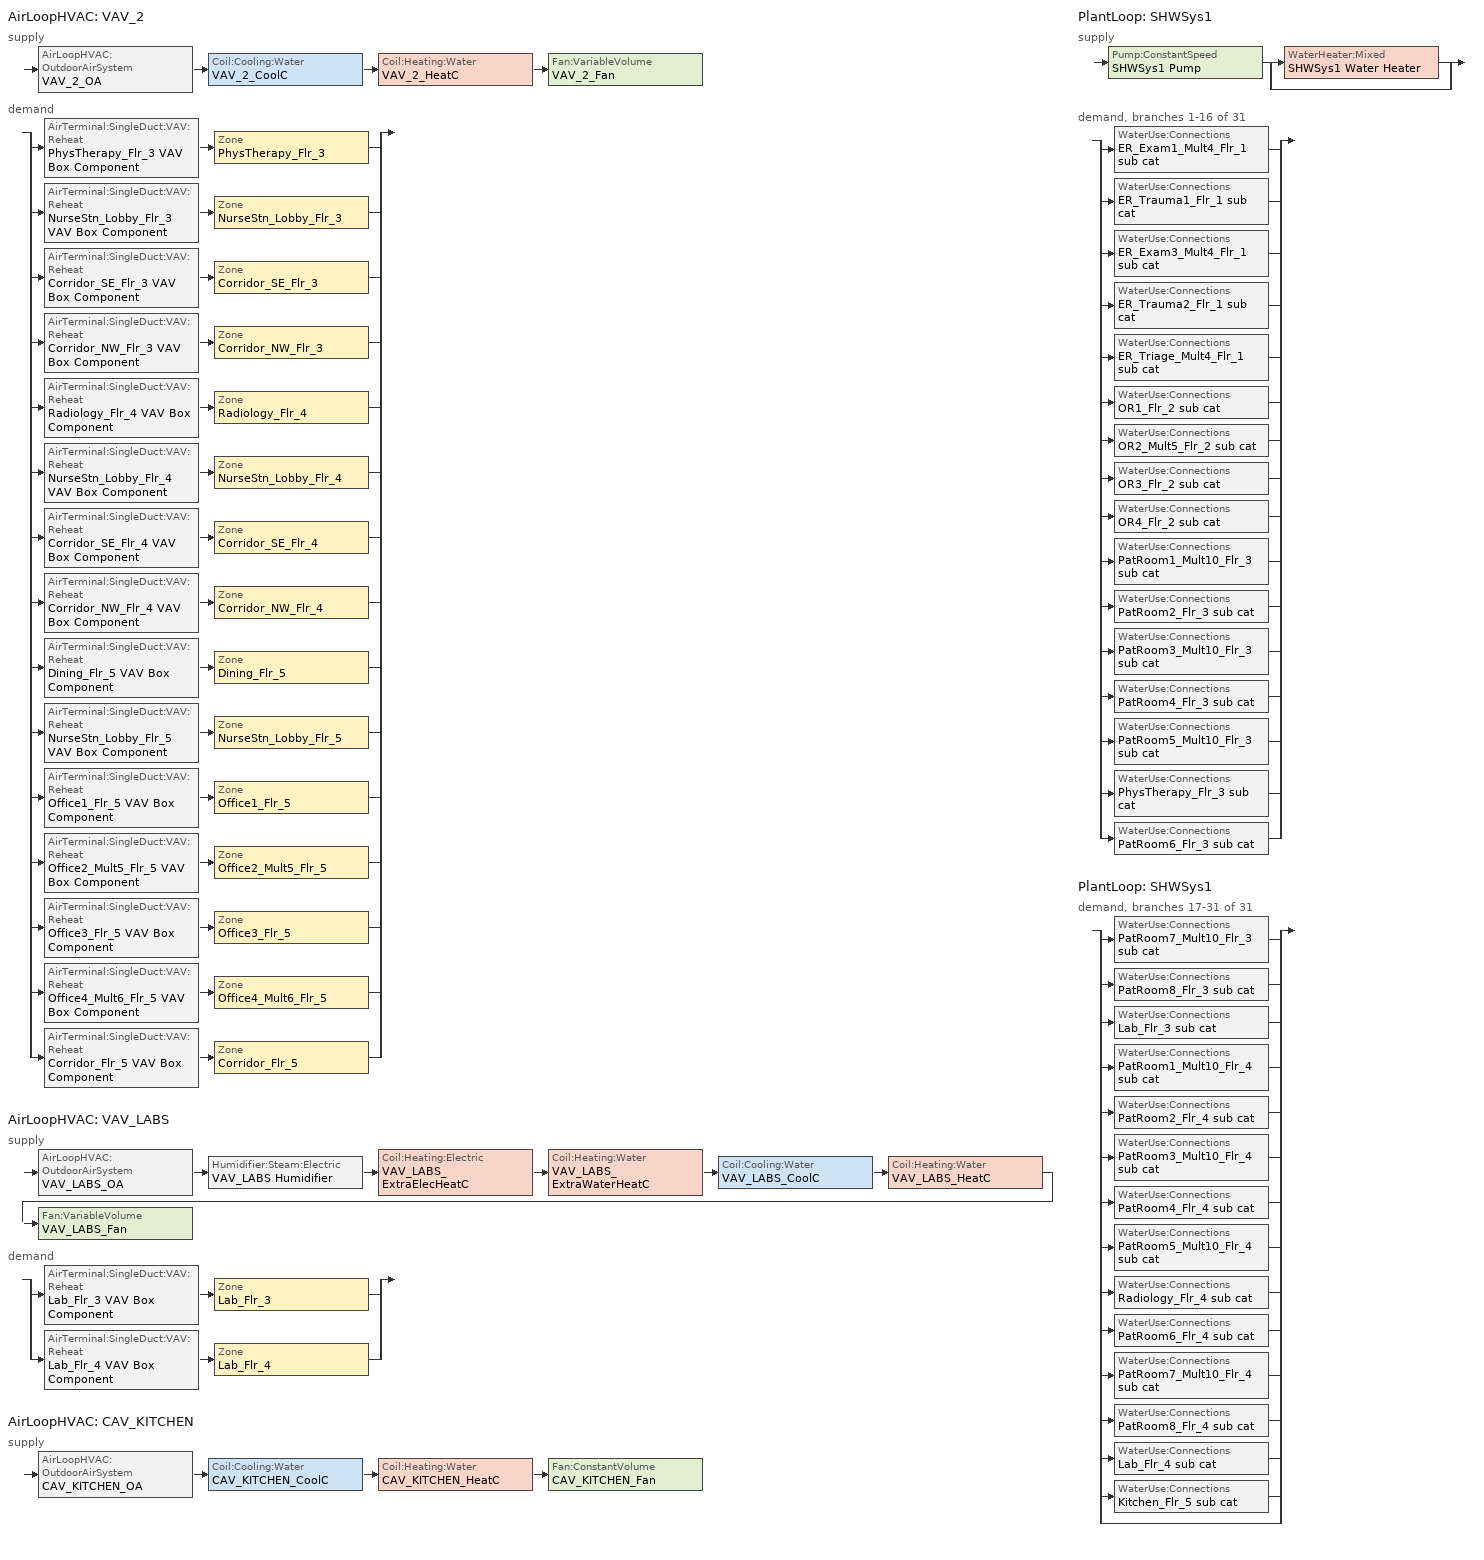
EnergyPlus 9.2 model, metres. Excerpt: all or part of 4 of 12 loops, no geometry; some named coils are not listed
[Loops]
AirLoopHVAC 'VAV_2'
 supply: AirLoopHVAC:OutdoorAirSystem 'VAV_2_OA' > Coil:Cooling:Water 'VAV_2_CoolC' > Coil:Heating:Water 'VAV_2_HeatC' > Fan:VariableVolume 'VAV_2_Fan'
 demand: split
  | AirTerminal:SingleDuct:VAV:Reheat 'PhysTherapy_Flr_3 VAV Box Component' > Zone 'PhysTherapy_Flr_3'
  | AirTerminal:SingleDuct:VAV:Reheat 'NurseStn_Lobby_Flr_3 VAV Box Component' > Zone 'NurseStn_Lobby_Flr_3'
  | AirTerminal:SingleDuct:VAV:Reheat 'Corridor_SE_Flr_3 VAV Box Component' > Zone 'Corridor_SE_Flr_3'
  | AirTerminal:SingleDuct:VAV:Reheat 'Corridor_NW_Flr_3 VAV Box Component' > Zone 'Corridor_NW_Flr_3'
  | AirTerminal:SingleDuct:VAV:Reheat 'Radiology_Flr_4 VAV Box Component' > Zone 'Radiology_Flr_4'
  | AirTerminal:SingleDuct:VAV:Reheat 'NurseStn_Lobby_Flr_4 VAV Box Component' > Zone 'NurseStn_Lobby_Flr_4'
  | AirTerminal:SingleDuct:VAV:Reheat 'Corridor_SE_Flr_4 VAV Box Component' > Zone 'Corridor_SE_Flr_4'
  | AirTerminal:SingleDuct:VAV:Reheat 'Corridor_NW_Flr_4 VAV Box Component' > Zone 'Corridor_NW_Flr_4'
  | AirTerminal:SingleDuct:VAV:Reheat 'Dining_Flr_5 VAV Box Component' > Zone 'Dining_Flr_5'
  | AirTerminal:SingleDuct:VAV:Reheat 'NurseStn_Lobby_Flr_5 VAV Box Component' > Zone 'NurseStn_Lobby_Flr_5'
  | AirTerminal:SingleDuct:VAV:Reheat 'Office1_Flr_5 VAV Box Component' > Zone 'Office1_Flr_5'
  | AirTerminal:SingleDuct:VAV:Reheat 'Office2_Mult5_Flr_5 VAV Box Component' > Zone 'Office2_Mult5_Flr_5'
  | AirTerminal:SingleDuct:VAV:Reheat 'Office3_Flr_5 VAV Box Component' > Zone 'Office3_Flr_5'
  | AirTerminal:SingleDuct:VAV:Reheat 'Office4_Mult6_Flr_5 VAV Box Component' > Zone 'Office4_Mult6_Flr_5'
  | AirTerminal:SingleDuct:VAV:Reheat 'Corridor_Flr_5 VAV Box Component' > Zone 'Corridor_Flr_5'
AirLoopHVAC 'VAV_LABS'
 supply: AirLoopHVAC:OutdoorAirSystem 'VAV_LABS_OA' > Humidifier:Steam:Electric 'VAV_LABS Humidifier' > Coil:Heating:Electric 'VAV_LABS_ExtraElecHeatC' > Coil:Heating:Water 'VAV_LABS_ExtraWaterHeatC' > Coil:Cooling:Water 'VAV_LABS_CoolC' > Coil:Heating:Water 'VAV_LABS_HeatC' > Fan:VariableVolume 'VAV_LABS_Fan'
 demand: split
  | AirTerminal:SingleDuct:VAV:Reheat 'Lab_Flr_3 VAV Box Component' > Zone 'Lab_Flr_3'
  | AirTerminal:SingleDuct:VAV:Reheat 'Lab_Flr_4 VAV Box Component' > Zone 'Lab_Flr_4'
AirLoopHVAC 'CAV_KITCHEN'
 supply: AirLoopHVAC:OutdoorAirSystem 'CAV_KITCHEN_OA' > Coil:Cooling:Water 'CAV_KITCHEN_CoolC' > Coil:Heating:Water 'CAV_KITCHEN_HeatC' > Fan:ConstantVolume 'CAV_KITCHEN_Fan'
PlantLoop 'SHWSys1'
 supply: Pump:ConstantSpeed 'SHWSys1 Pump' > split
  | WaterHeater:Mixed 'SHWSys1 Water Heater'
  | bypass
 demand, branches 1-16 of 31: split
  | WaterUse:Connections 'ER_Exam1_Mult4_Flr_1 sub cat'
  | WaterUse:Connections 'ER_Trauma1_Flr_1 sub cat'
  | WaterUse:Connections 'ER_Exam3_Mult4_Flr_1 sub cat'
  | WaterUse:Connections 'ER_Trauma2_Flr_1 sub cat'
  | WaterUse:Connections 'ER_Triage_Mult4_Flr_1 sub cat'
  | WaterUse:Connections 'OR1_Flr_2 sub cat'
  | WaterUse:Connections 'OR2_Mult5_Flr_2 sub cat'
  | WaterUse:Connections 'OR3_Flr_2 sub cat'
  | WaterUse:Connections 'OR4_Flr_2 sub cat'
  | WaterUse:Connections 'PatRoom1_Mult10_Flr_3 sub cat'
  | WaterUse:Connections 'PatRoom2_Flr_3 sub cat'
  | WaterUse:Connections 'PatRoom3_Mult10_Flr_3 sub cat'
  | WaterUse:Connections 'PatRoom4_Flr_3 sub cat'
  | WaterUse:Connections 'PatRoom5_Mult10_Flr_3 sub cat'
  | WaterUse:Connections 'PhysTherapy_Flr_3 sub cat'
  | WaterUse:Connections 'PatRoom6_Flr_3 sub cat'
PlantLoop 'SHWSys1'
 demand, branches 17-31 of 31: split
  | WaterUse:Connections 'PatRoom7_Mult10_Flr_3 sub cat'
  | WaterUse:Connections 'PatRoom8_Flr_3 sub cat'
  | WaterUse:Connections 'Lab_Flr_3 sub cat'
  | WaterUse:Connections 'PatRoom1_Mult10_Flr_4 sub cat'
  | WaterUse:Connections 'PatRoom2_Flr_4 sub cat'
  | WaterUse:Connections 'PatRoom3_Mult10_Flr_4 sub cat'
  | WaterUse:Connections 'PatRoom4_Flr_4 sub cat'
  | WaterUse:Connections 'PatRoom5_Mult10_Flr_4 sub cat'
  | WaterUse:Connections 'Radiology_Flr_4 sub cat'
  | WaterUse:Connections 'PatRoom6_Flr_4 sub cat'
  | WaterUse:Connections 'PatRoom7_Mult10_Flr_4 sub cat'
  | WaterUse:Connections 'PatRoom8_Flr_4 sub cat'
  | WaterUse:Connections 'Lab_Flr_4 sub cat'
  | WaterUse:Connections 'Kitchen_Flr_5 sub cat'
  | bypass
[DesignSpecification:OutdoorAir]
Name | Outdoor Air Method | Outdoor Air Flow per Zone Floor Area {m3/s-m2} | Outdoor Air Flow per Zone {m3/s} | Outdoor Air Flow per Person {m3/s-person}
SZ DSOA PhysTherapy_Flr_3; SZ DSOA Radiology_Flr_4 | Flow/Area | 0.000380976 | 0
SZ DSOA NurseStn_Lobby_Flr_3; SZ DSOA NurseStn_Lobby_Flr_4; SZ DSOA NurseStn_Lobby_Flr_5 | Flow/Area | 0.000338645 | 0
SZ DSOA Lab_Flr_3; SZ DSOA Lab_Flr_4 | Flow/Area | 0.00116833 | 0
SZ DSOA Corridor_SE_Flr_3; SZ DSOA Corridor_NW_Flr_3; SZ DSOA Corridor_SE_Flr_4; SZ DSOA Corridor_NW_Flr_4; SZ DSOA Corridor_Flr_5 | Flow/Area | 0.000304781 | 0
SZ DSOA Dining_Flr_5 | Flow/Area | 0.00129532 | 0
SZ DSOA Office1_Flr_5; SZ DSOA Office2_Mult5_Flr_5; SZ DSOA Office3_Flr_5; SZ DSOA Office4_Mult6_Flr_5 | Flow/Area | 0.00048257 | 0
CM DSOA Phystherapy_Flr_3; CM DSOA Radiology_Flr_4 | Sum | 0.000380976 |  | 1e-08
CM DSOA Nursestn_Lobby_Flr_3; CM DSOA Nursestn_Lobby_Flr_4; CM DSOA Nursestn_Lobby_Flr_5 | Sum | 0.000338645 |  | 1e-08
CM DSOA Corridor_Se_Flr_3; CM DSOA Corridor_Nw_Flr_3; CM DSOA Corridor_Se_Flr_4; CM DSOA Corridor_Nw_Flr_4; CM DSOA Corridor_Flr_5 | Sum | 0.000304781 |  | 1e-08
CM DSOA Dining_Flr_5 | Sum | 0.00129532 |  | 1e-08
CM DSOA Office1_Flr_5; CM DSOA Office2_Mult5_Flr_5; CM DSOA Office3_Flr_5; CM DSOA Office4_Mult6_Flr_5 | Sum | 0.00048257 |  | 1e-08
[DesignSpecification:ZoneAirDistribution] Zone Air Distribution Effectiveness in Cooling Mode=1; Zone Air Distribution Effectiveness in Heating Mode=1
CM DSZAD Phystherapy_Flr_3; CM DSZAD Nursestn_Lobby_Flr_3; CM DSZAD Corridor_Se_Flr_3; CM DSZAD Corridor_Nw_Flr_3; CM DSZAD Radiology_Flr_4; CM DSZAD Nursestn_Lobby_Flr_4; CM DSZAD Corridor_Se_Flr_4; CM DSZAD Corridor_Nw_Flr_4; CM DSZAD Dining_Flr_5; CM DSZAD Nursestn_Lobby_Flr_5; CM DSZAD Office1_Flr_5; CM DSZAD Office2_Mult5_Flr_5; CM DSZAD Office3_Flr_5; CM DSZAD Office4_Mult6_Flr_5; CM DSZAD Corridor_Flr_5
[Sizing:Zone] Zone Cooling Design Supply Air Temperature Input Method=SupplyAirTemperature; Zone Cooling Design Supply Air Temperature {C}=12.8; Zone Heating Design Supply Air Temperature Input Method=SupplyAirTemperature; Zone Heating Design Supply Air Temperature {C}=40; Zone Cooling Design Supply Air Humidity Ratio {kgWater/kgDryAir}=0.007; Zone Heating Design Supply Air Humidity Ratio {kgWater/kgDryAir}=0.008; Zone Heating Sizing Factor=0; Zone Cooling Sizing Factor=0; Cooling Design Air Flow Method=DesignDay; Cooling Design Air Flow Rate {m3/s}=0; Cooling Minimum Air Flow {m3/s}=0; Cooling Minimum Air Flow Fraction=0; Heating Design Air Flow Method=DesignDay; Heating Design Air Flow Rate {m3/s}=0
Name | Design Specification Outdoor Air Object
PhysTherapy_Flr_3 | SZ DSOA PhysTherapy_Flr_3
NurseStn_Lobby_Flr_3 | SZ DSOA NurseStn_Lobby_Flr_3
Lab_Flr_3 | SZ DSOA Lab_Flr_3
Corridor_SE_Flr_3 | SZ DSOA Corridor_SE_Flr_3
Corridor_NW_Flr_3 | SZ DSOA Corridor_NW_Flr_3
Radiology_Flr_4 | SZ DSOA Radiology_Flr_4
NurseStn_Lobby_Flr_4 | SZ DSOA NurseStn_Lobby_Flr_4
Lab_Flr_4 | SZ DSOA Lab_Flr_4
Corridor_SE_Flr_4 | SZ DSOA Corridor_SE_Flr_4
Corridor_NW_Flr_4 | SZ DSOA Corridor_NW_Flr_4
Dining_Flr_5 | SZ DSOA Dining_Flr_5
NurseStn_Lobby_Flr_5 | SZ DSOA NurseStn_Lobby_Flr_5
Office1_Flr_5 | SZ DSOA Office1_Flr_5
Office2_Mult5_Flr_5 | SZ DSOA Office2_Mult5_Flr_5
Office3_Flr_5 | SZ DSOA Office3_Flr_5
Office4_Mult6_Flr_5 | SZ DSOA Office4_Mult6_Flr_5
Corridor_Flr_5 | SZ DSOA Corridor_Flr_5
[Sizing:System] Type of Load to Size On=Sensible; Preheat Design Temperature {C}=7; Preheat Design Humidity Ratio {kgWater/kgDryAir}=0.008; Precool Design Temperature {C}=12.8; Precool Design Humidity Ratio {kgWater/kgDryAir}=0.008; Central Cooling Design Supply Air Temperature {C}=12.8; 100% Outdoor Air in Cooling=No; 100% Outdoor Air in Heating=No; Central Cooling Design Supply Air Humidity Ratio {kgWater/kgDryAir}=0.007; Central Heating Design Supply Air Humidity Ratio {kgWater/kgDryAir}=0.008; Cooling Supply Air Flow Rate Method=DesignDay; Cooling Supply Air Flow Rate {m3/s}=0; Heating Supply Air Flow Rate Method=DesignDay; Heating Supply Air Flow Rate {m3/s}=0; System Outdoor Air Method=ZoneSum; Zone Maximum Outdoor Air Fraction=1; Cooling Design Capacity Method=CoolingDesignCapacity; Cooling Design Capacity {W}=autosize; Heating Design Capacity Method=HeatingDesignCapacity; Heating Design Capacity {W}=autosize; Central Cooling Capacity Control Method=OnOff
Name | Design Outdoor Air Flow Rate {m3/s} | Central Heating Maximum System Air Flow Ratio | Central Heating Design Supply Air Temperature {C} | Type of Zone Sum to Use
VAV_2 | 5.59924 | 0.3 | 16.7 | Coincident
VAV_LABS; CAV_KITCHEN | AUTOSIZE | 1 | 12.8 | NonCoincident
[Sizing:Plant]
SHWSys1: Loop Type=Heating; Design Loop Exit Temperature {C}=60; Loop Design Temperature Difference {deltaC}=5
[ZoneControl:Thermostat] Control Type Schedule=Dual Zone Control Type Sched
Name | Zone or ZoneList | Control 1
PhysTherapy_Flr_3 Thermostat | PhysTherapy_Flr_3 | PhysTherapy_Flr_3 DualSPSched
NurseStn_Lobby_Flr_3 Thermostat | NurseStn_Lobby_Flr_3 | NurseStn_Lobby_Flr_3 DualSPSched
Lab_Flr_3 Thermostat | Lab_Flr_3 | Lab_Flr_3 DualSPSched
Corridor_SE_Flr_3 Thermostat | Corridor_SE_Flr_3 | Corridor_SE_Flr_3 DualSPSched
Corridor_NW_Flr_3 Thermostat | Corridor_NW_Flr_3 | Corridor_NW_Flr_3 DualSPSched
Radiology_Flr_4 Thermostat | Radiology_Flr_4 | Radiology_Flr_4 DualSPSched
NurseStn_Lobby_Flr_4 Thermostat | NurseStn_Lobby_Flr_4 | NurseStn_Lobby_Flr_4 DualSPSched
Lab_Flr_4 Thermostat | Lab_Flr_4 | Lab_Flr_4 DualSPSched
Corridor_SE_Flr_4 Thermostat | Corridor_SE_Flr_4 | Corridor_SE_Flr_4 DualSPSched
Corridor_NW_Flr_4 Thermostat | Corridor_NW_Flr_4 | Corridor_NW_Flr_4 DualSPSched
Dining_Flr_5 Thermostat | Dining_Flr_5 | Dining_Flr_5 DualSPSched
NurseStn_Lobby_Flr_5 Thermostat | NurseStn_Lobby_Flr_5 | NurseStn_Lobby_Flr_5 DualSPSched
Office1_Flr_5 Thermostat | Office1_Flr_5 | Office1_Flr_5 DualSPSched
Office2_Mult5_Flr_5 Thermostat | Office2_Mult5_Flr_5 | Office2_Mult5_Flr_5 DualSPSched
Office3_Flr_5 Thermostat | Office3_Flr_5 | Office3_Flr_5 DualSPSched
Office4_Mult6_Flr_5 Thermostat | Office4_Mult6_Flr_5 | Office4_Mult6_Flr_5 DualSPSched
Corridor_Flr_5 Thermostat | Corridor_Flr_5 | Corridor_Flr_5 DualSPSched
[ThermostatSetpoint:DualSetpoint] Heating Setpoint Temperature Schedule=HtgSetP_Sch; Cooling Setpoint Temperature Schedule=ClgSetP_Sch
PhysTherapy_Flr_3 DualSPSched; NurseStn_Lobby_Flr_3 DualSPSched; Lab_Flr_3 DualSPSched; Corridor_SE_Flr_3 DualSPSched; Corridor_NW_Flr_3 DualSPSched; Radiology_Flr_4 DualSPSched; NurseStn_Lobby_Flr_4 DualSPSched; Lab_Flr_4 DualSPSched; Corridor_SE_Flr_4 DualSPSched; Corridor_NW_Flr_4 DualSPSched; Dining_Flr_5 DualSPSched; NurseStn_Lobby_Flr_5 DualSPSched; Office1_Flr_5 DualSPSched; Office2_Mult5_Flr_5 DualSPSched; Office3_Flr_5 DualSPSched; Office4_Mult6_Flr_5 DualSPSched; Corridor_Flr_5 DualSPSched
[AirTerminal:SingleDuct:VAV:Reheat] Availability Schedule=ALWAYS_ON; Maximum Air Flow Rate {m3/s}=AUTOSIZE; Zone Minimum Air Flow Input Method=Constant; Maximum Hot Water or Steam Flow Rate {m3/s}=AUTOSIZE; Minimum Hot Water or Steam Flow Rate {m3/s}=0; Convergence Tolerance=0.001; Damper Heating Action=ReverseWithLimits; Maximum Flow Fraction During Reheat=0.5; Maximum Reheat Air Temperature {C}=40
Name | Constant Minimum Air Flow Fraction | Reheat Coil
Lab_Flr_3 VAV Box Component | 1 | Lab_Flr_3 VAV Box Reheat Coil
Lab_Flr_4 VAV Box Component | 1 | Lab_Flr_4 VAV Box Reheat Coil
PhysTherapy_Flr_3 VAV Box Component | 0.272737 | PhysTherapy_Flr_3 VAV Box Reheat Coil
NurseStn_Lobby_Flr_3 VAV Box Component | 0.27802 | NurseStn_Lobby_Flr_3 VAV Box Reheat Coil
Corridor_SE_Flr_3 VAV Box Component | 0.485603 | Corridor_SE_Flr_3 VAV Box Reheat Coil
Corridor_NW_Flr_3 VAV Box Component | 0.435486 | Corridor_NW_Flr_3 VAV Box Reheat Coil
Radiology_Flr_4 VAV Box Component | 0.2 | Radiology_Flr_4 VAV Box Reheat Coil
NurseStn_Lobby_Flr_4 VAV Box Component | 0.259886 | NurseStn_Lobby_Flr_4 VAV Box Reheat Coil
Corridor_SE_Flr_4 VAV Box Component | 0.43509 | Corridor_SE_Flr_4 VAV Box Reheat Coil
Corridor_NW_Flr_4 VAV Box Component | 0.397206 | Corridor_NW_Flr_4 VAV Box Reheat Coil
Dining_Flr_5 VAV Box Component | 0.626633 | Dining_Flr_5 VAV Box Reheat Coil
NurseStn_Lobby_Flr_5 VAV Box Component | 0.224765 | NurseStn_Lobby_Flr_5 VAV Box Reheat Coil
Office1_Flr_5 VAV Box Component | 0.2 | Office1_Flr_5 VAV Box Reheat Coil
Office2_Mult5_Flr_5 VAV Box Component | 0.238234 | Office2_Mult5_Flr_5 VAV Box Reheat Coil
Office3_Flr_5 VAV Box Component | 0.2 | Office3_Flr_5 VAV Box Reheat Coil
Office4_Mult6_Flr_5 VAV Box Component | 0.2 | Office4_Mult6_Flr_5 VAV Box Reheat Coil
Corridor_Flr_5 VAV Box Component | 0.298281 | Corridor_Flr_5 VAV Box Reheat Coil
[Zone equipment]
PhysTherapy_Flr_3: PhysTherapy_Flr_3 VAV Box Component
NurseStn_Lobby_Flr_3: NurseStn_Lobby_Flr_3 VAV Box Component
Lab_Flr_3: Lab_Flr_3 VAV Box Component
Corridor_SE_Flr_3: Corridor_SE_Flr_3 VAV Box Component
Corridor_NW_Flr_3: Corridor_NW_Flr_3 VAV Box Component
Radiology_Flr_4: Radiology_Flr_4 VAV Box Component
NurseStn_Lobby_Flr_4: NurseStn_Lobby_Flr_4 VAV Box Component
Lab_Flr_4: Lab_Flr_4 VAV Box Component
Corridor_SE_Flr_4: Corridor_SE_Flr_4 VAV Box Component
Corridor_NW_Flr_4: Corridor_NW_Flr_4 VAV Box Component
Dining_Flr_5: Dining_Flr_5 Dummy Exhaust Fan, Dining_Flr_5 VAV Box Component
NurseStn_Lobby_Flr_5: NurseStn_Lobby_Flr_5 Dummy Exhaust Fan, NurseStn_Lobby_Flr_5 VAV Box Component
Office1_Flr_5: Office1_Flr_5 Dummy Exhaust Fan, Office1_Flr_5 VAV Box Component
Office2_Mult5_Flr_5: Office2_Mult5_Flr_5 Dummy Exhaust Fan, Office2_Mult5_Flr_5 VAV Box Component
Office3_Flr_5: Office3_Flr_5 Dummy Exhaust Fan, Office3_Flr_5 VAV Box Component
Office4_Mult6_Flr_5: Office4_Mult6_Flr_5 Dummy Exhaust Fan, Office4_Mult6_Flr_5 VAV Box Component
Corridor_Flr_5: Corridor_Flr_5 Dummy Exhaust Fan, Corridor_Flr_5 VAV Box Component
[Fan:ConstantVolume]
CAV_KITCHEN_Fan: Availability Schedule=HVACOperationSchd; Fan Total Efficiency=0.61425; Pressure Rise {Pa}=1018.41; Maximum Flow Rate {m3/s}=AUTOSIZE; Motor Efficiency=0.945; Motor In Airstream Fraction=1
[Fan:VariableVolume] Availability Schedule=HVACOperationSchd; Pressure Rise {Pa}=1389.42; Maximum Flow Rate {m3/s}=AUTOSIZE; Fan Power Minimum Flow Rate Input Method=Fraction; Fan Power Minimum Flow Fraction=0.25; Motor In Airstream Fraction=1; Fan Power Coefficient 1=0.0408; Fan Power Coefficient 2=0.088; Fan Power Coefficient 3=-0.0729; Fan Power Coefficient 4=0.9437; Fan Power Coefficient 5=0
Name | Fan Total Efficiency | Motor Efficiency
VAV_2_Fan | 0.6201 | 0.954
VAV_LABS_Fan | 0.59605 | 0.917
[Fan:ZoneExhaust] Availability Schedule=Kitchen_Exhaust_SCH; Fan Total Efficiency=1; Pressure Rise {Pa}=0
Name | Maximum Flow Rate {m3/s}
Dining_Flr_5 Dummy Exhaust Fan | 0.902364
NurseStn_Lobby_Flr_5 Dummy Exhaust Fan | 0.352073
Office1_Flr_5 Dummy Exhaust Fan; Office2_Mult5_Flr_5 Dummy Exhaust Fan; Office3_Flr_5 Dummy Exhaust Fan | 0.0335083
Office4_Mult6_Flr_5 Dummy Exhaust Fan | 0.00660726
Corridor_Flr_5 Dummy Exhaust Fan | 0.152911
[Coil:Cooling:Water] Availability Schedule=ALWAYS_ON; Design Water Flow Rate {m3/s}=AUTOSIZE; Design Air Flow Rate {m3/s}=AUTOSIZE; Design Inlet Water Temperature {C}=AUTOSIZE; Design Inlet Air Temperature {C}=AUTOSIZE; Design Outlet Air Temperature {C}=AUTOSIZE; Design Inlet Air Humidity Ratio {kgWater/kgDryAir}=AUTOSIZE; Design Outlet Air Humidity Ratio {kgWater/kgDryAir}=AUTOSIZE; Type of Analysis=SimpleAnalysis; Heat Exchanger Configuration=CrossFlow
VAV_2_CoolC; VAV_LABS_CoolC; CAV_KITCHEN_CoolC
[Coil:Heating:Water] Rated Inlet Water Temperature {C}=82.2; Rated Outlet Water Temperature {C}=71.1
Name | Availability Schedule | Performance Input Method | Rated Capacity {W} | Rated Inlet Air Temperature {C} | Rated Outlet Air Temperature {C} | Rated Ratio for Air and Water Convection | U-Factor Times Area Value {W/K} | Maximum Water Flow Rate {m3/s}
VAV_LABS_ExtraWaterHeatC | LABS_ExtraWaterHeatC_Sch | NominalCapacity | autosize | 16.6 | 32.2 | 0.5
VAV_2_HeatC; VAV_LABS_HeatC; CAV_KITCHEN_HeatC | ALWAYS_ON | UFactorTimesAreaAndDesignWaterFlowRate | AUTOSIZE | 12.8 | 40 |  | AUTOSIZE | AUTOSIZE
[Coil:Heating:Electric]
VAV_LABS_ExtraElecHeatC: Availability Schedule=LABS_ExtraElecHeatC_Sch; Efficiency=1; Nominal Capacity {W}=10000000
[Humidifier:Steam:Electric]
VAV_LABS Humidifier: Availability Schedule=ALWAYS_ON; Rated Capacity {m3/s}=3.72E-5; Rated Power {W}=100000; Rated Fan Power {W}=0; Standby Power {W}=0
[Controller:WaterCoil] Actuator Variable=Flow; Maximum Actuated Flow {m3/s}=AUTOSIZE; Minimum Actuated Flow {m3/s}=0
Name | Control Variable | Action | Controller Convergence Tolerance {deltaC}
VAV_LABS_ExtraWaterHeatC_Controller; VAV_2_HeatC_Controller; VAV_LABS_HeatC_Controller; CAV_KITCHEN_HeatC_Controller | Temperature | Normal | 0.0001
VAV_2_CoolC_Controller; CAV_KITCHEN_CoolC_Controller | Temperature | Reverse
VAV_LABS_CoolC_Controller | TemperatureAndHumidityRatio | Reverse
[Controller:OutdoorAir] Maximum Outdoor Air Flow Rate {m3/s}=AUTOSIZE; Economizer Control Action Type=ModulateFlow; Lockout Type=NoLockout; Minimum Limit Type=FixedMinimum
Name | Minimum Outdoor Air Flow Rate {m3/s} | Economizer Control Type | Minimum Outdoor Air Schedule | Minimum Fraction of Outdoor Air Schedule | Mechanical Ventilation Controller
VAV_2_OA_Controller | 0 | DifferentialDryBulb | MinOA_Sched | BLDG_OA_FRAC_SCH | VAV_2_DCV
VAV_LABS_OA_Controller | AUTOSIZE | NoEconomizer | MinOA_Sched | VAV_LABS_OAminOAFracSchedule
CAV_KITCHEN_OA_Controller | AUTOSIZE | DifferentialDryBulb | Kitchen_Exhaust_SCH
[Controller:MechanicalVentilation]
VAV_2_DCV: Availability Schedule=BLDG_OA_FRAC_SCH; Demand Controlled Ventilation=Yes; System Outdoor Air Method=VentilationRateProcedure; Zone 1=Phystherapy_Flr_3; Design Specification Outdoor Air Object Name 1=CM DSOA Phystherapy_Flr_3; Design Specification Zone Air Distribution Object Name 1=CM DSZAD Phystherapy_Flr_3; Zone 2=Nursestn_Lobby_Flr_3; Design Specification Outdoor Air Object Name 2=CM DSOA Nursestn_Lobby_Flr_3; Design Specification Zone Air Distribution Object Name 2=CM DSZAD Nursestn_Lobby_Flr_3; Zone 3=Corridor_Se_Flr_3; Design Specification Outdoor Air Object Name 3=CM DSOA Corridor_Se_Flr_3; Design Specification Zone Air Distribution Object Name 3=CM DSZAD Corridor_Se_Flr_3; Zone 4=Corridor_Nw_Flr_3; Design Specification Outdoor Air Object Name 4=CM DSOA Corridor_Nw_Flr_3; Design Specification Zone Air Distribution Object Name 4=CM DSZAD Corridor_Nw_Flr_3; Zone 5=Radiology_Flr_4; Design Specification Outdoor Air Object Name 5=CM DSOA Radiology_Flr_4; Design Specification Zone Air Distribution Object Name 5=CM DSZAD Radiology_Flr_4; Zone 6=Nursestn_Lobby_Flr_4; Design Specification Outdoor Air Object Name 6=CM DSOA Nursestn_Lobby_Flr_4; Design Specification Zone Air Distribution Object Name 6=CM DSZAD Nursestn_Lobby_Flr_4; Zone 7=Corridor_Se_Flr_4; Design Specification Outdoor Air Object Name 7=CM DSOA Corridor_Se_Flr_4; Design Specification Zone Air Distribution Object Name 7=CM DSZAD Corridor_Se_Flr_4; Zone 8=Corridor_Nw_Flr_4; Design Specification Outdoor Air Object Name 8=CM DSOA Corridor_Nw_Flr_4; Design Specification Zone Air Distribution Object Name 8=CM DSZAD Corridor_Nw_Flr_4; Zone 9=Dining_Flr_5; Design Specification Outdoor Air Object Name 9=CM DSOA Dining_Flr_5; Design Specification Zone Air Distribution Object Name 9=CM DSZAD Dining_Flr_5; Zone 10=Nursestn_Lobby_Flr_5; Design Specification Outdoor Air Object Name 10=CM DSOA Nursestn_Lobby_Flr_5; Design Specification Zone Air Distribution Object Name 10=CM DSZAD Nursestn_Lobby_Flr_5; Zone 11=Office1_Flr_5; Design Specification Outdoor Air Object Name 11=CM DSOA Office1_Flr_5; Design Specification Zone Air Distribution Object Name 11=CM DSZAD Office1_Flr_5; Zone 12=Office2_Mult5_Flr_5; Design Specification Outdoor Air Object Name 12=CM DSOA Office2_Mult5_Flr_5; Design Specification Zone Air Distribution Object Name 12=CM DSZAD Office2_Mult5_Flr_5; Zone 13=Office3_Flr_5; Design Specification Outdoor Air Object Name 13=CM DSOA Office3_Flr_5; Design Specification Zone Air Distribution Object Name 13=CM DSZAD Office3_Flr_5; Zone 14=Office4_Mult6_Flr_5; Design Specification Outdoor Air Object Name 14=CM DSOA Office4_Mult6_Flr_5; Design Specification Zone Air Distribution Object Name 14=CM DSZAD Office4_Mult6_Flr_5; Zone 15=Corridor_Flr_5; Design Specification Outdoor Air Object Name 15=CM DSOA Corridor_Flr_5; Design Specification Zone Air Distribution Object Name 15=CM DSZAD Corridor_Flr_5
[AirLoopHVAC] Design Supply Air Flow Rate {m3/s}=AUTOSIZE
VAV_2; VAV_LABS; CAV_KITCHEN
[Pump:ConstantSpeed]
SHWSys1 Pump: Design Flow Rate {m3/s}=autosize; Design Pump Head {Pa}=29891; Design Power Consumption {W}=AUTOSIZE; Motor Efficiency=0.3; Fraction of Motor Inefficiencies to Fluid Stream=0; Pump Control Type=Intermittent
[WaterHeater:Mixed]
SHWSys1 Water Heater: Tank Volume {m3}=2.271247; Setpoint Temperature Schedule=SHWSys1 Water Heater Setpoint Temperature Schedule; Deadband Temperature Difference {deltaC}=2; Maximum Temperature Limit {C}=82.2222; Heater Control Type=Cycle; Heater Maximum Capacity {W}=175843; Heater Fuel Type=NATURALGAS; Heater Thermal Efficiency=0.802765; Off Cycle Parasitic Fuel Consumption Rate {W}=17147.66; Off Cycle Parasitic Fuel Type=NATURALGAS; Off Cycle Parasitic Heat Fraction to Tank=0.8; On Cycle Parasitic Fuel Consumption Rate {W}=17147.66; On Cycle Parasitic Fuel Type=NATURALGAS; Ambient Temperature Indicator=zone; Ambient Temperature Zone=BASEMENT; Off Cycle Loss Coefficient to Ambient Temperature {W/K}=15.601; On Cycle Loss Coefficient to Ambient Temperature {W/K}=15.601; Use Side Effectiveness=1; Source Side Effectiveness=1; Use Side Design Flow Rate {m3/s}=AUTOSIZE; Source Side Design Flow Rate {m3/s}=AUTOSIZE; Indirect Water Heating Recovery Time {hr}=1.5
[PlantLoop]
SHWSys1: Fluid Type=WATER; Plant Equipment Operation Scheme=SHWSys1 Loop Operation Scheme List; Maximum Loop Temperature {C}=60; Minimum Loop Temperature {C}=10; Maximum Loop Flow Rate {m3/s}=AUTOSIZE; Minimum Loop Flow Rate {m3/s}=0; Plant Loop Volume {m3}=AUTOSIZE; Load Distribution Scheme=Optimal
[PlantEquipmentList]
SHWSys1 Equipment List: SHWSys1 Water Heater
[PlantEquipmentOperation:HeatingLoad]
SHWSys1 Operation Scheme: Load Range 1 Lower Limit {W}=0; Load Range 1 Upper Limit {W}=1000000000000000; Range 1 Equipment List=SHWSys1 Equipment List
[PlantEquipmentOperationSchemes]
SHWSys1 Loop Operation Scheme List: Control Scheme 1=SHWSys1 Operation Scheme; Control Scheme 1 Schedule=PlantOnSched
[EnergyManagementSystem:Sensor]
Name | Output:Variable or Output:Meter Index Key | Output:Variable or Output:Meter
LABS_Humidifier_Status | VAV_LABS Humidifier | Humidifier Water Volume Flow Rate
LABS_HeatC_Status | VAV_LABS_HeatC | Heating Coil Heating Rate
LABS_AfterHumidifier_Temp | VAV_LABS Humidifier-VAV_LABS_ExtraElecHeatCNode | System Node Temperature
LABS_AfterElecHeatC_Temp | VAV_LABS EXTRAELECHEATC-VAV_LABS_EXTRAWATERHEATCNODE | System Node Temperature
[EnergyManagementSystem:Actuator] Actuated Component Type=System Node Setpoint; Actuated Component Control Type=Temperature Setpoint
Name | Actuated Component Unique
LABS_ExtraElecHeatC_SP | VAV_LABS EXTRAELECHEATC-VAV_LABS_EXTRAWATERHEATCNODE
LABS_ExtraWaterHeatC_SP | VAV_LABS ExtraWaterHeatC-VAV_LABS_CoolCNode
[EnergyManagementSystem:Program]
OR_Main: IF OR_Humidifier_Status > 0; SET OR_ExtraElecHeatC_Status = 1; SET OR_ExtraElecHeatC_SP = OR_AfterHumidifier_Temp + 0.36; ELSE; SET OR_ExtraElecHeatC_Status = 0; SET OR_ExtraElecHeatC_SP = NULL; ENDIF; IF T_OA < 10 && OR_HeatC_Status >0; SET HeatGain = 0 * (OR_FanDesignMass/1.2) *2118; SET FlowRate = (OR_FanMassFlow/1.2)*2118; SET OR_PreheatDeltaT = HeatGain/(1.08*FlowRate); SET OR_ExtraWaterHeatC_Status = 1; SET OR_ExtraWaterHeatC_SP = OR_AfterElecHeatC_Temp + OR_PreheatDeltaT; ELSE; SET OR_ExtraWaterHeatC_Status = 0; SET OR_ExtraWaterHeatC_SP = NULL; ENDIF
[EnergyManagementSystem:OutputVariable] Type of Data in Variable=Averaged; Update Frequency=SystemTimeStep
Name | EMS Variable
LABS_ExtraElecHeatC_SP | LABS_ExtraElecHeatC_SP
LABS_ExtraWaterHeatC_SP | LABS_ExtraWaterHeatC_SP
[EnergyManagementSystem:InternalVariable]
LABS_FanDesignMass: Internal Data Index Key=VAV_LABS_Fan; Internal Data Type=Fan Maximum Mass Flow Rate
[SetpointManager:Scheduled] Control Variable=Temperature
Name | Schedule | Setpoint Node or NodeList
SHWSys1 Loop Setpoint Manager | SHWSys1-Loop-Temp-Schedule | SHWSys1 Supply Outlet Node
CAV_KITCHEN SAT setpoint | Kitchen_SAT_SCH | CAV_KITCHEN Supply Equipment Outlet Node
[SetpointManager:OutdoorAirReset]
VAV_2 Supply Air Temperature Manager: Control Variable=Temperature; Setpoint at Outdoor Low Temperature {C}=15.6; Outdoor Low Temperature {C}=10; Setpoint at Outdoor High Temperature {C}=12.8; Outdoor High Temperature {C}=21.1; Setpoint Node or NodeList=VAV_2 Supply Equipment Outlet Node
[SetpointManager:MixedAir] Control Variable=Temperature
Name | Setpoint Node or NodeList
VAV_LABS_ExtraElecHeatC Air Temp Manager | VAV_LABS ExtraElecHeatC-VAV_LABS_ExtraWaterHeatCNode
VAV_LABS_ExtraWaterHeatC Air Temp Manager | VAV_LABS ExtraWaterHeatC-VAV_LABS_CoolCNode
VAV_2_CoolC SAT Manager | VAV_2_CoolC-VAV_2_HeatCNode
VAV_2_HeatC SAT Manager | VAV_2_HeatC-VAV_2_FanNode
VAV_2_OAMixed Air Temp Manager | VAV_2_OA-VAV_2_CoolCNode
VAV_LABS_CoolC SAT Manager | VAV_LABS_CoolC-VAV_LABS_HeatCNode
VAV_LABS_OAMixed Air Temp Manager | VAV_LABS_OA-VAV_LABS HumidifierNode
CAV_KITCHEN_CoolC SAT Manager | CAV_KITCHEN_CoolC-CAV_KITCHEN_HeatCNode
CAV_KITCHEN_HeatC SAT Manager | CAV_KITCHEN_HeatC-CAV_KITCHEN_FanNode
CAV_KITCHEN_OAMixed Air Temp Manager | CAV_KITCHEN_OA-CAV_KITCHEN_CoolCNode
[SetpointManager:MultiZone:Humidity:Minimum]
VAV_LABS Humidifier HUMRAT setpoint: HVAC Air Loop=VAV_LABS; Setpoint Node or NodeList=VAV_LABS Humidifier-VAV_LABS_ExtraElecHeatCNode
[SetpointManager:MultiZone:Humidity:Maximum]
VAV_LABS_CoolC HUMRAT setpoint: HVAC Air Loop=VAV_LABS; Setpoint Node or NodeList=VAV_LABS_CoolC-VAV_LABS_HeatCNode
[WaterUse:Equipment]
Name | Peak Flow Rate {m3/s} | Flow Rate Fraction Schedule | Target Temperature Schedule | Hot Water Supply Temperature Schedule | Zone | Sensible Fraction Schedule | Latent Fraction Schedule
ER_Exam1_Mult4_Flr_1 sub cat | 1.05556e-06 | BLDG_SWH_EXTD_SCH | ER_Exam1_Mult4_Flr_1 sub cat Temp Sched | ER_Exam1_Mult4_Flr_1 sub catHot Supply Temp Sched | ER_Exam1_Mult4_Flr_1 | ER_Exam1_Mult4_Flr_1 sub cat Sensible fract sched | ER_Exam1_Mult4_Flr_1 sub cat Latent fract sched
ER_Trauma1_Flr_1 sub cat | 1.05556e-06 | BLDG_SWH_EXTD_SCH | ER_Trauma1_Flr_1 sub cat Temp Sched | ER_Trauma1_Flr_1 sub catHot Supply Temp Sched | ER_Trauma1_Flr_1 | ER_Trauma1_Flr_1 sub cat Sensible fract sched | ER_Trauma1_Flr_1 sub cat Latent fract sched
ER_Exam3_Mult4_Flr_1 sub cat | 1.05556e-06 | BLDG_SWH_EXTD_SCH | ER_Exam3_Mult4_Flr_1 sub cat Temp Sched | ER_Exam3_Mult4_Flr_1 sub catHot Supply Temp Sched | ER_Exam3_Mult4_Flr_1 | ER_Exam3_Mult4_Flr_1 sub cat Sensible fract sched | ER_Exam3_Mult4_Flr_1 sub cat Latent fract sched
ER_Trauma2_Flr_1 sub cat | 1.05556e-06 | BLDG_SWH_EXTD_SCH | ER_Trauma2_Flr_1 sub cat Temp Sched | ER_Trauma2_Flr_1 sub catHot Supply Temp Sched | ER_Trauma2_Flr_1 | ER_Trauma2_Flr_1 sub cat Sensible fract sched | ER_Trauma2_Flr_1 sub cat Latent fract sched
ER_Triage_Mult4_Flr_1 sub cat | 1.05556e-06 | BLDG_SWH_EXTD_SCH | ER_Triage_Mult4_Flr_1 sub cat Temp Sched | ER_Triage_Mult4_Flr_1 sub catHot Supply Temp Sched | ER_Triage_Mult4_Flr_1 | ER_Triage_Mult4_Flr_1 sub cat Sensible fract sched | ER_Triage_Mult4_Flr_1 sub cat Latent fract sched
OR1_Flr_2 sub cat | 2.11111e-06 | BLDG_SWH_SCH | OR1_Flr_2 sub cat Temp Sched | OR1_Flr_2 sub catHot Supply Temp Sched | OR1_Flr_2 | OR1_Flr_2 sub cat Sensible fract sched | OR1_Flr_2 sub cat Latent fract sched
OR2_Mult5_Flr_2 sub cat | 2.11111e-06 | BLDG_SWH_SCH | OR2_Mult5_Flr_2 sub cat Temp Sched | OR2_Mult5_Flr_2 sub catHot Supply Temp Sched | OR2_Mult5_Flr_2 | OR2_Mult5_Flr_2 sub cat Sensible fract sched | OR2_Mult5_Flr_2 sub cat Latent fract sched
OR3_Flr_2 sub cat | 2.11111e-06 | BLDG_SWH_SCH | OR3_Flr_2 sub cat Temp Sched | OR3_Flr_2 sub catHot Supply Temp Sched | OR3_Flr_2 | OR3_Flr_2 sub cat Sensible fract sched | OR3_Flr_2 sub cat Latent fract sched
OR4_Flr_2 sub cat | 6.30556e-06 | BLDG_SWH_SCH | OR4_Flr_2 sub cat Temp Sched | OR4_Flr_2 sub catHot Supply Temp Sched | OR4_Flr_2 | OR4_Flr_2 sub cat Sensible fract sched | OR4_Flr_2 sub cat Latent fract sched
PatRoom1_Mult10_Flr_3 sub cat | 1.05556e-06 | BLDG_SWH_EXTD_SCH | PatRoom1_Mult10_Flr_3 sub cat Temp Sched | PatRoom1_Mult10_Flr_3 sub catHot Supply Temp Sched | PatRoom1_Mult10_Flr_3 | PatRoom1_Mult10_Flr_3 sub cat Sensible fract sched | PatRoom1_Mult10_Flr_3 sub cat Latent fract sched
PatRoom2_Flr_3 sub cat | 1.05556e-06 | BLDG_SWH_EXTD_SCH | PatRoom2_Flr_3 sub cat Temp Sched | PatRoom2_Flr_3 sub catHot Supply Temp Sched | PatRoom2_Flr_3 | PatRoom2_Flr_3 sub cat Sensible fract sched | PatRoom2_Flr_3 sub cat Latent fract sched
PatRoom3_Mult10_Flr_3 sub cat | 1.05556e-06 | BLDG_SWH_EXTD_SCH | PatRoom3_Mult10_Flr_3 sub cat Temp Sched | PatRoom3_Mult10_Flr_3 sub catHot Supply Temp Sched | PatRoom3_Mult10_Flr_3 | PatRoom3_Mult10_Flr_3 sub cat Sensible fract sched | PatRoom3_Mult10_Flr_3 sub cat Latent fract sched
PatRoom4_Flr_3 sub cat | 1.05556e-06 | BLDG_SWH_EXTD_SCH | PatRoom4_Flr_3 sub cat Temp Sched | PatRoom4_Flr_3 sub catHot Supply Temp Sched | PatRoom4_Flr_3 | PatRoom4_Flr_3 sub cat Sensible fract sched | PatRoom4_Flr_3 sub cat Latent fract sched
PatRoom5_Mult10_Flr_3 sub cat | 1.05556e-06 | BLDG_SWH_EXTD_SCH | PatRoom5_Mult10_Flr_3 sub cat Temp Sched | PatRoom5_Mult10_Flr_3 sub catHot Supply Temp Sched | PatRoom5_Mult10_Flr_3 | PatRoom5_Mult10_Flr_3 sub cat Sensible fract sched | PatRoom5_Mult10_Flr_3 sub cat Latent fract sched
PhysTherapy_Flr_3 sub cat | 1.05556e-06 | BLDG_SWH_SCH | PhysTherapy_Flr_3 sub cat Temp Sched | PhysTherapy_Flr_3 sub catHot Supply Temp Sched | PhysTherapy_Flr_3 | PhysTherapy_Flr_3 sub cat Sensible fract sched | PhysTherapy_Flr_3 sub cat Latent fract sched
PatRoom6_Flr_3 sub cat | 1.05556e-06 | BLDG_SWH_EXTD_SCH | PatRoom6_Flr_3 sub cat Temp Sched | PatRoom6_Flr_3 sub catHot Supply Temp Sched | PatRoom6_Flr_3 | PatRoom6_Flr_3 sub cat Sensible fract sched | PatRoom6_Flr_3 sub cat Latent fract sched
PatRoom7_Mult10_Flr_3 sub cat | 1.05556e-06 | BLDG_SWH_EXTD_SCH | PatRoom7_Mult10_Flr_3 sub cat Temp Sched | PatRoom7_Mult10_Flr_3 sub catHot Supply Temp Sched | PatRoom7_Mult10_Flr_3 | PatRoom7_Mult10_Flr_3 sub cat Sensible fract sched | PatRoom7_Mult10_Flr_3 sub cat Latent fract sched
PatRoom8_Flr_3 sub cat | 1.05556e-06 | BLDG_SWH_EXTD_SCH | PatRoom8_Flr_3 sub cat Temp Sched | PatRoom8_Flr_3 sub catHot Supply Temp Sched | PatRoom8_Flr_3 | PatRoom8_Flr_3 sub cat Sensible fract sched | PatRoom8_Flr_3 sub cat Latent fract sched
Lab_Flr_3 sub cat | 2.11111e-06 | BLDG_SWH_SCH | Lab_Flr_3 sub cat Temp Sched | Lab_Flr_3 sub catHot Supply Temp Sched | Lab_Flr_3 | Lab_Flr_3 sub cat Sensible fract sched | Lab_Flr_3 sub cat Latent fract sched
PatRoom1_Mult10_Flr_4 sub cat | 1.05556e-06 | BLDG_SWH_EXTD_SCH | PatRoom1_Mult10_Flr_4 sub cat Temp Sched | PatRoom1_Mult10_Flr_4 sub catHot Supply Temp Sched | PatRoom1_Mult10_Flr_4 | PatRoom1_Mult10_Flr_4 sub cat Sensible fract sched | PatRoom1_Mult10_Flr_4 sub cat Latent fract sched
PatRoom2_Flr_4 sub cat | 1.05556e-06 | BLDG_SWH_EXTD_SCH | PatRoom2_Flr_4 sub cat Temp Sched | PatRoom2_Flr_4 sub catHot Supply Temp Sched | PatRoom2_Flr_4 | PatRoom2_Flr_4 sub cat Sensible fract sched | PatRoom2_Flr_4 sub cat Latent fract sched
PatRoom3_Mult10_Flr_4 sub cat | 1.05556e-06 | BLDG_SWH_EXTD_SCH | PatRoom3_Mult10_Flr_4 sub cat Temp Sched | PatRoom3_Mult10_Flr_4 sub catHot Supply Temp Sched | PatRoom3_Mult10_Flr_4 | PatRoom3_Mult10_Flr_4 sub cat Sensible fract sched | PatRoom3_Mult10_Flr_4 sub cat Latent fract sched
PatRoom4_Flr_4 sub cat | 1.05556e-06 | BLDG_SWH_EXTD_SCH | PatRoom4_Flr_4 sub cat Temp Sched | PatRoom4_Flr_4 sub catHot Supply Temp Sched | PatRoom4_Flr_4 | PatRoom4_Flr_4 sub cat Sensible fract sched | PatRoom4_Flr_4 sub cat Latent fract sched
PatRoom5_Mult10_Flr_4 sub cat | 1.05556e-06 | BLDG_SWH_EXTD_SCH | PatRoom5_Mult10_Flr_4 sub cat Temp Sched | PatRoom5_Mult10_Flr_4 sub catHot Supply Temp Sched | PatRoom5_Mult10_Flr_4 | PatRoom5_Mult10_Flr_4 sub cat Sensible fract sched | PatRoom5_Mult10_Flr_4 sub cat Latent fract sched
Radiology_Flr_4 sub cat | 1.05556e-06 | BLDG_SWH_EXTD_SCH | Radiology_Flr_4 sub cat Temp Sched | Radiology_Flr_4 sub catHot Supply Temp Sched | Radiology_Flr_4 | Radiology_Flr_4 sub cat Sensible fract sched | Radiology_Flr_4 sub cat Latent fract sched
PatRoom6_Flr_4 sub cat | 1.05556e-06 | BLDG_SWH_EXTD_SCH | PatRoom6_Flr_4 sub cat Temp Sched | PatRoom6_Flr_4 sub catHot Supply Temp Sched | PatRoom6_Flr_4 | PatRoom6_Flr_4 sub cat Sensible fract sched | PatRoom6_Flr_4 sub cat Latent fract sched
PatRoom7_Mult10_Flr_4 sub cat | 1.05556e-06 | BLDG_SWH_EXTD_SCH | PatRoom7_Mult10_Flr_4 sub cat Temp Sched | PatRoom7_Mult10_Flr_4 sub catHot Supply Temp Sched | PatRoom7_Mult10_Flr_4 | PatRoom7_Mult10_Flr_4 sub cat Sensible fract sched | PatRoom7_Mult10_Flr_4 sub cat Latent fract sched
PatRoom8_Flr_4 sub cat | 1.05556e-06 | BLDG_SWH_EXTD_SCH | PatRoom8_Flr_4 sub cat Temp Sched | PatRoom8_Flr_4 sub catHot Supply Temp Sched | PatRoom8_Flr_4 | PatRoom8_Flr_4 sub cat Sensible fract sched | PatRoom8_Flr_4 sub cat Latent fract sched
Lab_Flr_4 sub cat | 2.11111e-06 | BLDG_SWH_SCH | Lab_Flr_4 sub cat Temp Sched | Lab_Flr_4 sub catHot Supply Temp Sched | Lab_Flr_4 | Lab_Flr_4 sub cat Sensible fract sched | Lab_Flr_4 sub cat Latent fract sched
Kitchen_Flr_5 sub cat | 6.05918e-05 | BLDG_SWH_EXTD_SCH | Kitchen_Flr_5 sub cat Temp Sched | Kitchen_Flr_5 sub catHot Supply Temp Sched | Kitchen_Flr_5 | Kitchen_Flr_5 sub cat Sensible fract sched | Kitchen_Flr_5 sub cat Latent fract sched
[WaterUse:Connections]
Name | Water Use Equipment 1
ER_Exam1_Mult4_Flr_1 sub cat | ER_Exam1_Mult4_Flr_1 sub cat
ER_Trauma1_Flr_1 sub cat | ER_Trauma1_Flr_1 sub cat
ER_Exam3_Mult4_Flr_1 sub cat | ER_Exam3_Mult4_Flr_1 sub cat
ER_Trauma2_Flr_1 sub cat | ER_Trauma2_Flr_1 sub cat
ER_Triage_Mult4_Flr_1 sub cat | ER_Triage_Mult4_Flr_1 sub cat
OR1_Flr_2 sub cat | OR1_Flr_2 sub cat
OR2_Mult5_Flr_2 sub cat | OR2_Mult5_Flr_2 sub cat
OR3_Flr_2 sub cat | OR3_Flr_2 sub cat
OR4_Flr_2 sub cat | OR4_Flr_2 sub cat
PatRoom1_Mult10_Flr_3 sub cat | PatRoom1_Mult10_Flr_3 sub cat
PatRoom2_Flr_3 sub cat | PatRoom2_Flr_3 sub cat
PatRoom3_Mult10_Flr_3 sub cat | PatRoom3_Mult10_Flr_3 sub cat
PatRoom4_Flr_3 sub cat | PatRoom4_Flr_3 sub cat
PatRoom5_Mult10_Flr_3 sub cat | PatRoom5_Mult10_Flr_3 sub cat
PhysTherapy_Flr_3 sub cat | PhysTherapy_Flr_3 sub cat
PatRoom6_Flr_3 sub cat | PatRoom6_Flr_3 sub cat
PatRoom7_Mult10_Flr_3 sub cat | PatRoom7_Mult10_Flr_3 sub cat
PatRoom8_Flr_3 sub cat | PatRoom8_Flr_3 sub cat
Lab_Flr_3 sub cat | Lab_Flr_3 sub cat
PatRoom1_Mult10_Flr_4 sub cat | PatRoom1_Mult10_Flr_4 sub cat
PatRoom2_Flr_4 sub cat | PatRoom2_Flr_4 sub cat
PatRoom3_Mult10_Flr_4 sub cat | PatRoom3_Mult10_Flr_4 sub cat
PatRoom4_Flr_4 sub cat | PatRoom4_Flr_4 sub cat
PatRoom5_Mult10_Flr_4 sub cat | PatRoom5_Mult10_Flr_4 sub cat
Radiology_Flr_4 sub cat | Radiology_Flr_4 sub cat
PatRoom6_Flr_4 sub cat | PatRoom6_Flr_4 sub cat
PatRoom7_Mult10_Flr_4 sub cat | PatRoom7_Mult10_Flr_4 sub cat
PatRoom8_Flr_4 sub cat | PatRoom8_Flr_4 sub cat
Lab_Flr_4 sub cat | Lab_Flr_4 sub cat
Kitchen_Flr_5 sub cat | Kitchen_Flr_5 sub cat
[Schedule:Compact]
Labs_ExtraElecHeatC_Sch; Labs_ExtraWaterHeatC_Sch; ALWAYS_ON; HVACOperationSchd; PlantOnSched; MinOA_Sched; VAV_LABS_OAminOAFracSchedule: Through: 12/31, For: AllDays, Until: 24:00, 1
BLDG_SWH_SCH: Through: 12/31, For: Weekdays SummerDesignDay, Until: 07:00, 0, Until: 08:00, 0.17, Until: 09:00, 0.58, Until: 10:00, 0.66, Until: 11:00, 0.78, Until: 12:00, 0.82, Until: 13:00, 0.71, Until: 14:00, 0.82, Until: 15:00, 0.78, Until: 16:00, 0.74, Until: 17:00, 0.63, Until: 18:00, 0.41, Until: 21:00, 0.18, Until: 22:00, 0.1, Until: 24:00, 0, For: Saturday WinterDesignDay, Until: 07:00, 0, Until: 08:00, 0.01, Until: 09:00, 0.2, Until: 10:00, 0.28, Until: 12:00, 0.3, Until: 14:00, 0.24, Until: 17:00, 0.23, Until: 19:00, 0.1, Until: 24:00, 0, For: Sunday Holidays AllOtherDays, Until: 08:00, 0, Until: 16:00, 0.01, Until: 24:00, 0
BLDG_SWH_EXTD_SCH: Through: 12/31, For: Weekdays SummerDesignDay, Until: 07:00, 0.3, Until: 08:00, 0.5, Until: 09:00, 0.58, Until: 10:00, 0.66, Until: 11:00, 0.78, Until: 12:00, 0.82, Until: 13:00, 0.71, Until: 14:00, 0.82, Until: 15:00, 0.78, Until: 16:00, 0.74, Until: 17:00, 0.63, Until: 18:00, 0.41, Until: 21:00, 0.35, Until: 24:00, 0.3, For: Saturday WinterDesignDay, Until: 08:00, 0.3, Until: 09:00, 0.4, Until: 10:00, 0.5, Until: 17:00, 0.6, Until: 18:00, 0.5, Until: 24:00, 0.3, For: Sunday Holidays AllOtherDays, Until: 08:00, 0.3, Until: 09:00, 0.4, Until: 10:00, 0.5, Until: 17:00, 0.6, Until: 18:00, 0.5, Until: 24:00, 0.3
HTGSETP_SCH: Through: 12/31, For: ALLDays, Until: 24:00, 21
CLGSETP_SCH: Through: 12/31, For: AllDays, Until: 24:00, 24
BLDG_OA_FRAC_SCH: Through: 12/31, For: Weekdays, Until: 06:00, 0, Until: 18:00, 0.25, Until: 24:00, 0, For: SummerDesignDay, Until: 06:00, 0, Until: 18:00, 0.25, Until: 24:00, 0, For: WinterDesignDay, Until: 06:00, 0, Until: 18:00, 0.25, Until: 24:00, 0, For: Saturday, Until: 06:00, 0, Until: 18:00, 0.25, Until: 24:00, 0, For: Sunday Holidays AllOtherDays, Until: 24:00, 0
Dual Zone Control Type Sched: Through: 12/31, For: AllDays, Until: 24:00, 4
ER_Exam1_Mult4_Flr_1 sub cat Latent fract sched; ER_Trauma1_Flr_1 sub cat Latent fract sched; ER_Exam3_Mult4_Flr_1 sub cat Latent fract sched; ER_Trauma2_Flr_1 sub cat Latent fract sched; ER_Triage_Mult4_Flr_1 sub cat Latent fract sched; OR1_Flr_2 sub cat Latent fract sched; OR2_Mult5_Flr_2 sub cat Latent fract sched; OR3_Flr_2 sub cat Latent fract sched; OR4_Flr_2 sub cat Latent fract sched; PatRoom1_Mult10_Flr_3 sub cat Latent fract sched; PatRoom2_Flr_3 sub cat Latent fract sched; PatRoom3_Mult10_Flr_3 sub cat Latent fract sched; PatRoom4_Flr_3 sub cat Latent fract sched; PatRoom5_Mult10_Flr_3 sub cat Latent fract sched; PhysTherapy_Flr_3 sub cat Latent fract sched; PatRoom6_Flr_3 sub cat Latent fract sched; PatRoom7_Mult10_Flr_3 sub cat Latent fract sched; PatRoom8_Flr_3 sub cat Latent fract sched; Lab_Flr_3 sub cat Latent fract sched; PatRoom1_Mult10_Flr_4 sub cat Latent fract sched; PatRoom2_Flr_4 sub cat Latent fract sched; PatRoom3_Mult10_Flr_4 sub cat Latent fract sched; PatRoom4_Flr_4 sub cat Latent fract sched; PatRoom5_Mult10_Flr_4 sub cat Latent fract sched; Radiology_Flr_4 sub cat Latent fract sched; PatRoom6_Flr_4 sub cat Latent fract sched; PatRoom7_Mult10_Flr_4 sub cat Latent fract sched; PatRoom8_Flr_4 sub cat Latent fract sched; Lab_Flr_4 sub cat Latent fract sched; Kitchen_Flr_5 sub cat Latent fract sched: Through: 12/31, For: AllDays, Until: 24:00, 0.05
ER_Exam1_Mult4_Flr_1 sub cat Sensible fract sched; ER_Trauma1_Flr_1 sub cat Sensible fract sched; ER_Exam3_Mult4_Flr_1 sub cat Sensible fract sched; ER_Trauma2_Flr_1 sub cat Sensible fract sched; ER_Triage_Mult4_Flr_1 sub cat Sensible fract sched; OR1_Flr_2 sub cat Sensible fract sched; OR2_Mult5_Flr_2 sub cat Sensible fract sched; OR3_Flr_2 sub cat Sensible fract sched; OR4_Flr_2 sub cat Sensible fract sched; PatRoom1_Mult10_Flr_3 sub cat Sensible fract sched; PatRoom2_Flr_3 sub cat Sensible fract sched; PatRoom3_Mult10_Flr_3 sub cat Sensible fract sched; PatRoom4_Flr_3 sub cat Sensible fract sched; PatRoom5_Mult10_Flr_3 sub cat Sensible fract sched; PhysTherapy_Flr_3 sub cat Sensible fract sched; PatRoom6_Flr_3 sub cat Sensible fract sched; PatRoom7_Mult10_Flr_3 sub cat Sensible fract sched; PatRoom8_Flr_3 sub cat Sensible fract sched; Lab_Flr_3 sub cat Sensible fract sched; PatRoom1_Mult10_Flr_4 sub cat Sensible fract sched; PatRoom2_Flr_4 sub cat Sensible fract sched; PatRoom3_Mult10_Flr_4 sub cat Sensible fract sched; PatRoom4_Flr_4 sub cat Sensible fract sched; PatRoom5_Mult10_Flr_4 sub cat Sensible fract sched; Radiology_Flr_4 sub cat Sensible fract sched; PatRoom6_Flr_4 sub cat Sensible fract sched; PatRoom7_Mult10_Flr_4 sub cat Sensible fract sched; PatRoom8_Flr_4 sub cat Sensible fract sched; Lab_Flr_4 sub cat Sensible fract sched; Kitchen_Flr_5 sub cat Sensible fract sched: Through: 12/31, For: AllDays, Until: 24:00, 0.2
ER_Exam1_Mult4_Flr_1 sub cat Temp Sched; ER_Trauma1_Flr_1 sub cat Temp Sched; ER_Exam3_Mult4_Flr_1 sub cat Temp Sched; ER_Trauma2_Flr_1 sub cat Temp Sched; ER_Triage_Mult4_Flr_1 sub cat Temp Sched; OR1_Flr_2 sub cat Temp Sched; OR2_Mult5_Flr_2 sub cat Temp Sched; OR3_Flr_2 sub cat Temp Sched; OR4_Flr_2 sub cat Temp Sched; PatRoom1_Mult10_Flr_3 sub cat Temp Sched; PatRoom2_Flr_3 sub cat Temp Sched; PatRoom3_Mult10_Flr_3 sub cat Temp Sched; PatRoom4_Flr_3 sub cat Temp Sched; PatRoom5_Mult10_Flr_3 sub cat Temp Sched; PhysTherapy_Flr_3 sub cat Temp Sched; PatRoom6_Flr_3 sub cat Temp Sched; PatRoom7_Mult10_Flr_3 sub cat Temp Sched; PatRoom8_Flr_3 sub cat Temp Sched; Lab_Flr_3 sub cat Temp Sched; PatRoom1_Mult10_Flr_4 sub cat Temp Sched; PatRoom2_Flr_4 sub cat Temp Sched; PatRoom3_Mult10_Flr_4 sub cat Temp Sched; PatRoom4_Flr_4 sub cat Temp Sched; PatRoom5_Mult10_Flr_4 sub cat Temp Sched; Radiology_Flr_4 sub cat Temp Sched; PatRoom6_Flr_4 sub cat Temp Sched; PatRoom7_Mult10_Flr_4 sub cat Temp Sched; PatRoom8_Flr_4 sub cat Temp Sched; Lab_Flr_4 sub cat Temp Sched; Kitchen_Flr_5 sub cat Temp Sched; SHWSys1-Loop-Temp-Schedule; SHWSys1 Water Heater Setpoint Temperature Schedule: Through: 12/31, For: AllDays, Until: 24:00, 60
ER_Exam1_Mult4_Flr_1 sub catHot Supply Temp Sched; ER_Trauma1_Flr_1 sub catHot Supply Temp Sched; ER_Exam3_Mult4_Flr_1 sub catHot Supply Temp Sched; ER_Trauma2_Flr_1 sub catHot Supply Temp Sched; ER_Triage_Mult4_Flr_1 sub catHot Supply Temp Sched; OR1_Flr_2 sub catHot Supply Temp Sched; OR2_Mult5_Flr_2 sub catHot Supply Temp Sched; OR3_Flr_2 sub catHot Supply Temp Sched; OR4_Flr_2 sub catHot Supply Temp Sched; PatRoom1_Mult10_Flr_3 sub catHot Supply Temp Sched; PatRoom2_Flr_3 sub catHot Supply Temp Sched; PatRoom3_Mult10_Flr_3 sub catHot Supply Temp Sched; PatRoom4_Flr_3 sub catHot Supply Temp Sched; PatRoom5_Mult10_Flr_3 sub catHot Supply Temp Sched; PhysTherapy_Flr_3 sub catHot Supply Temp Sched; PatRoom6_Flr_3 sub catHot Supply Temp Sched; PatRoom7_Mult10_Flr_3 sub catHot Supply Temp Sched; PatRoom8_Flr_3 sub catHot Supply Temp Sched; Lab_Flr_3 sub catHot Supply Temp Sched; PatRoom1_Mult10_Flr_4 sub catHot Supply Temp Sched; PatRoom2_Flr_4 sub catHot Supply Temp Sched; PatRoom3_Mult10_Flr_4 sub catHot Supply Temp Sched; PatRoom4_Flr_4 sub catHot Supply Temp Sched; PatRoom5_Mult10_Flr_4 sub catHot Supply Temp Sched; Radiology_Flr_4 sub catHot Supply Temp Sched; PatRoom6_Flr_4 sub catHot Supply Temp Sched; PatRoom7_Mult10_Flr_4 sub catHot Supply Temp Sched; PatRoom8_Flr_4 sub catHot Supply Temp Sched; Lab_Flr_4 sub catHot Supply Temp Sched; Kitchen_Flr_5 sub catHot Supply Temp Sched: Through: 12/31, For: AllDays, Until: 24:00, 55
Kitchen_Exhaust_SCH: Through: 12/31, For: AllDays, Until: 07:00, 0, Until: 24:00, 1
Kitchen_SAT_SCH: Through: 12/31, For: AllDays, Until: 24:00, 15.6
